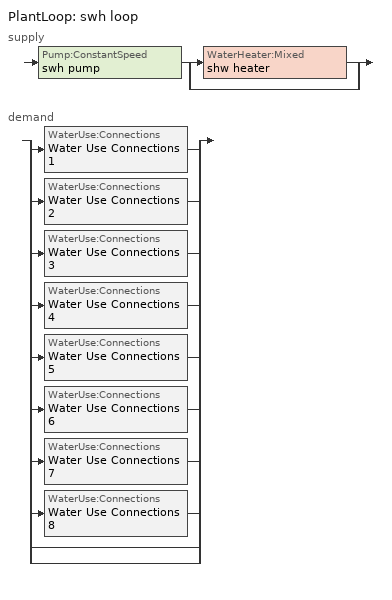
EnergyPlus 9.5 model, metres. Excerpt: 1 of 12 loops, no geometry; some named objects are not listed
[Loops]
PlantLoop 'swh loop'
 supply: Pump:ConstantSpeed 'swh pump' > split
  | WaterHeater:Mixed 'shw heater'
  | bypass
 demand: split
  | WaterUse:Connections 'Water Use Connections 1'
  | WaterUse:Connections 'Water Use Connections 2'
  | WaterUse:Connections 'Water Use Connections 3'
  | WaterUse:Connections 'Water Use Connections 4'
  | WaterUse:Connections 'Water Use Connections 5'
  | WaterUse:Connections 'Water Use Connections 6'
  | WaterUse:Connections 'Water Use Connections 7'
  | WaterUse:Connections 'Water Use Connections 8'
  | bypass
  | bypass
[SetpointManager:Scheduled]
Setpoint Manager Scheduled 2: Temperature, swh setpoint temp, Node 198
[PlantLoop]
swh loop: Water, , swh loop Operation Schemes, Node 198, 100, 0, Autosize, 0, Autocalculate, Node 197, Node 198, swh loop Supply Branches, swh loop Supply Connector List, Node 200, Node 201, swh loop Demand Branches, swh loop Demand Connector List, Optimal, swh loop high-T off list, SingleSetpoint
[Sizing:Plant]
swh loop: heating, 60, 5, NonCoincident, 1, None
[Pump:ConstantSpeed]
swh pump: Node 197, Node 206, Autosize, 179352, Autosize, 0.85, 0, Intermittent, , , , , , , PowerPerFlowPerPressure, 348701.1, 1.28205, General
[PlantEquipmentOperationSchemes]
swh loop Operation Schemes: PlantEquipmentOperation:HeatingLoad, swh loop Heating Operation Scheme, Always On Discrete
[PlantEquipmentList]
swh loop Heating Equipment List: WaterHeater:Mixed, shw heater
[PlantEquipmentOperation:HeatingLoad]
swh loop Heating Operation Scheme: 0, 1000000000, swh loop Heating Equipment List
[WaterHeater:Mixed]
shw heater: 0.7571, swh setpoint temp, 2, 82.2222, Cycle, 845000, 0, 0, 0, NaturalGas, 0.78, , 20, NaturalGas, 0.8, 0, NaturalGas, 0, SCHEDULE, swh heater ambient temp, , , 6, 1, 6, 1, , , , Node 199, Node 203, 1, , , 1, Autosize, Autosize, 1.5, IndirectHeatPrimarySetpoint, , General
[WaterUse:Connections]
Water Use Connections 1: Node 202, Node 208, , , , , , , , Water Use Equipment 1
Water Use Connections 2: Node 209, Node 210, , , , , , , , Water Use Equipment 2
Water Use Connections 3: Node 211, Node 212, , , , , , , , Water Use Equipment 3
Water Use Connections 4: Node 213, Node 214, , , , , , , , Water Use Equipment 4
Water Use Connections 5: Node 215, Node 216, , , , , , , , Water Use Equipment 5
Water Use Connections 6: Node 217, Node 218, , , , , , , , Water Use Equipment 6
Water Use Connections 7: Node 219, Node 220, , , , , , , , Water Use Equipment 7
Water Use Connections 8: Node 221, Node 222, , , , , , , , Water Use Equipment 8
[WaterUse:Equipment]
Water Use Equipment 1: General, 3.04908e-05, basement water use year, swh target temp 43.3, , , S1 basement core, swh equipment sensible, swh equipment latent
Water Use Equipment 2: General, 3.04908e-05, office water use year, swh target temp 43.3 1, , , S2 office core, swh equipment sensible, swh equipment latent
Water Use Equipment 3: General, 3.04908e-05, office water use year, swh target temp 43.3 2, , , S3 office core, swh equipment sensible, swh equipment latent
Water Use Equipment 4: General, 3.04908e-05, office water use year, swh target temp 43.3 3, , , S4 office core, swh equipment sensible, swh equipment latent
Water Use Equipment 5: General, 3.04908e-05, office water use year, swh target temp 43.3 4, , , S5 office core, swh equipment sensible, swh equipment latent
Water Use Equipment 6: General, 3.04908e-05, office water use year, swh target temp 43.3 5, , , S6 office core, swh equipment sensible, swh equipment latent
Water Use Equipment 7: General, 3.04908e-05, office water use year, swh target temp 43.3 6, , , S7 office core, swh equipment sensible, swh equipment latent
Water Use Equipment 8: General, 3.04908e-05, office water use year, swh target temp 43.3 7, , , S8 office core, swh equipment sensible, swh equipment latent
[AvailabilityManager:HighTemperatureTurnOff]
swh loop high-T off: Node 198, 100
[Schedule:Year]
basement water use year: fractional, basement water use week 0, 1, 1, 12, 31
office water use year: fractional, office water use week 0, 1, 1, 12, 31
[Schedule:Week:Daily]
basement water use week 0: basement water use week 0 Sunday, basement water use week 0 Wednesday, basement water use week 0 Wednesday, basement water use week 0 Wednesday, basement water use week 0 Thursday, basement water use week 0 Friday, basement water use week 0 Saturday, basement water use week 0 Holiday, basement water use week 0 Summer design, basement water use week 0 Winter design, basement water use week 0 Holiday, basement water use week 0 Holiday
office water use week 0: office water use week 0 Sunday, office water use week 0 Wednesday, office water use week 0 Wednesday, office water use week 0 Wednesday, office water use week 0 Thursday, office water use week 0 Friday, office water use week 0 Saturday, office water use week 0 Holiday, office water use week 0 Summer design, office water use week 0 Winter design, office water use week 0 Holiday, office water use week 0 Holiday
[Schedule:Day:Interval]
basement water use week 0 Friday; basement water use week 0 Thursday; basement water use week 0 Wednesday; office water use week 0 Friday; office water use week 0 Thursday; office water use week 0 Wednesday: fractional, No, 01:00, 0.05, 02:00, 0.05, 03:00, 0.05, 04:00, 0.05, 05:00, 0.05, 06:00, 0.08, 07:00, 0.07, 08:00, 0.19, 09:00, 0.35, 10:00, 0.38, 11:00, 0.39, 12:00, 0.47, 13:00, 0.57, 14:00, 0.54, 15:00, 0.34, 16:00, 0.33, 17:00, 0.44, 18:00, 0.26, 19:00, 0.21, 20:00, 0.15, 21:00, 0.17, 22:00, 0.08, 23:00, 0.05, 24:00, 0.05
basement water use week 0 Holiday; basement water use week 0 Sunday; office water use week 0 Holiday; office water use week 0 Sunday: fractional, No, 01:00, 0.04, 02:00, 0.04, 03:00, 0.04, 04:00, 0.04, 05:00, 0.04, 06:00, 0.07, 07:00, 0.04, 08:00, 0.04, 09:00, 0.04, 10:00, 0.04, 11:00, 0.04, 12:00, 0.06, 13:00, 0.06, 14:00, 0.09, 15:00, 0.06, 16:00, 0.04, 17:00, 0.04, 18:00, 0.04, 19:00, 0.04, 20:00, 0.04, 21:00, 0.04, 22:00, 0.07, 23:00, 0.04, 24:00, 0.04
basement water use week 0 Saturday; office water use week 0 Saturday: fractional, No, 01:00, 0.05, 02:00, 0.05, 03:00, 0.05, 04:00, 0.05, 05:00, 0.05, 06:00, 0.08, 07:00, 0.07, 08:00, 0.11, 09:00, 0.15, 10:00, 0.21, 11:00, 0.19, 12:00, 0.23, 13:00, 0.2, 14:00, 0.19, 15:00, 0.15, 16:00, 0.12, 17:00, 0.14, 18:00, 0.07, 19:00, 0.07, 20:00, 0.07, 21:00, 0.07, 22:00, 0.09, 23:00, 0.05, 24:00, 0.05
basement water use week 0 Summer design; office water use week 0 Summer design: fractional, No, 01:00, 1, 02:00, 1, 03:00, 1, 04:00, 1, 05:00, 1, 06:00, 1, 07:00, 1, 08:00, 1, 09:00, 1, 10:00, 1, 11:00, 1, 12:00, 1, 13:00, 1, 14:00, 1, 15:00, 1, 16:00, 1, 17:00, 1, 18:00, 1, 19:00, 1, 20:00, 1, 21:00, 1, 22:00, 1, 23:00, 1, 24:00, 1
basement water use week 0 Winter design; office water use week 0 Winter design: fractional, No, 01:00, 0, 02:00, 0, 03:00, 0, 04:00, 0, 05:00, 0, 06:00, 0, 07:00, 0, 08:00, 0, 09:00, 0, 10:00, 0, 11:00, 0, 12:00, 0, 13:00, 0, 14:00, 0, 15:00, 0, 16:00, 0, 17:00, 0, 18:00, 0, 19:00, 0, 20:00, 0, 21:00, 0, 22:00, 0, 23:00, 0, 24:00, 0
[Schedule:Constant]
Always On Discrete: OnOff, 1
swh equipment latent: fractional, 0.05
swh equipment sensible: fractional, 0.2
swh heater ambient temp: temp_setpoint, 22
swh setpoint temp: shw_temp, 60
swh target temp 43.3; swh target temp 43.3 1; swh target temp 43.3 2; swh target temp 43.3 3; swh target temp 43.3 4; swh target temp 43.3 5; swh target temp 43.3 6; swh target temp 43.3 7: shw_temp, 43.3
